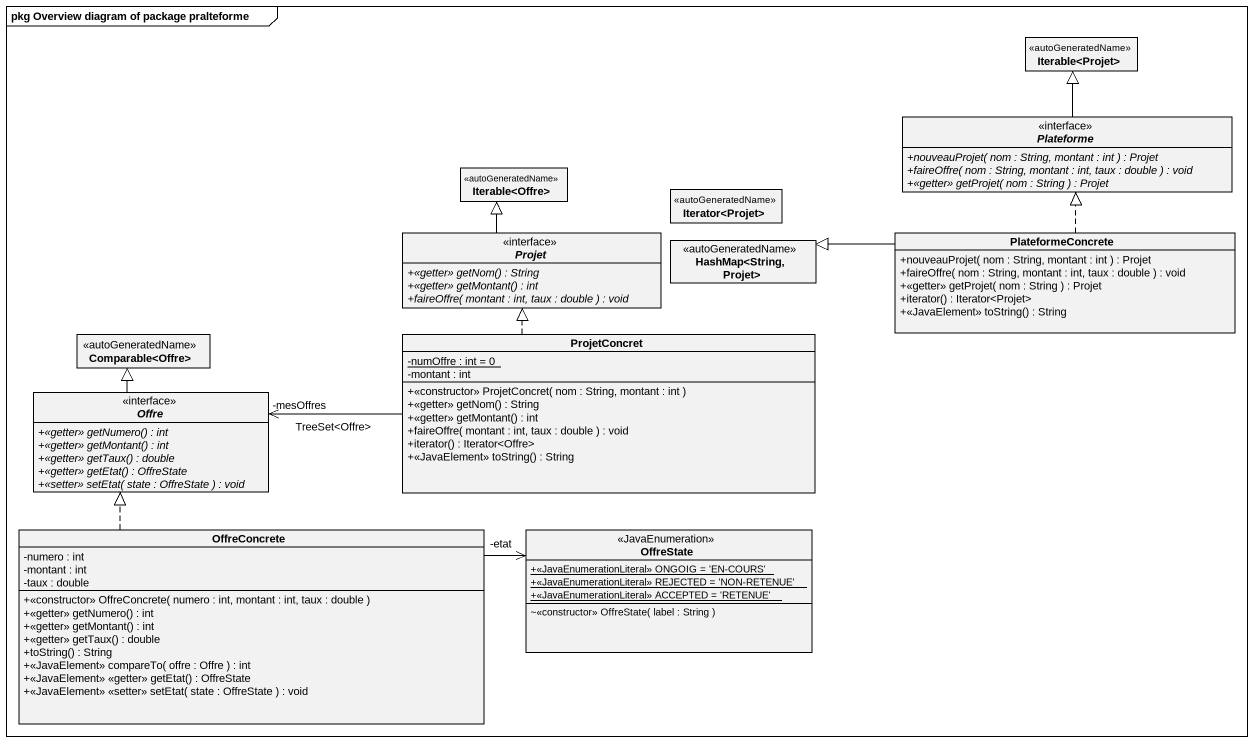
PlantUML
@startuml
mainframe pkg Overview diagram of package pralteforme
hide circle
hide empty members
skinparam classAttributeIconSize 0
interface "Iterable<Projet>" as Iterable_Projet <<autoGeneratedName>>
interface Plateforme {
  {abstract} +nouveauProjet( nom : String, montant : int ) : Projet
  {abstract} +faireOffre( nom : String, montant : int, taux : double ) : void
  {abstract} +<<getter>> getProjet( nom : String ) : Projet
}
interface "Iterable<Offre>" as Iterable_Offre <<autoGeneratedName>>
interface "Iterator<Projet>" as Iterator_Projet <<autoGeneratedName>>
interface Projet {
  {abstract} +<<getter>> getNom() : String
  {abstract} +<<getter>> getMontant() : int
  {abstract} +faireOffre( montant : int, taux : double ) : void
}
class "HashMap<String, Projet>" as HashMap_String_Projet <<autoGeneratedName>>
class PlateformeConcrete {
  +nouveauProjet( nom : String, montant : int ) : Projet
  +faireOffre( nom : String, montant : int, taux : double ) : void
  +<<getter>> getProjet( nom : String ) : Projet
  +iterator() : Iterator<Projet>
  +<<JavaElement>> toString() : String
}
interface "Comparable<Offre>" as Comparable_Offre <<autoGeneratedName>>
class ProjetConcret {
  {static} -numOffre : int = 0
  -montant : int
  +<<constructor>> ProjetConcret( nom : String, montant : int )
  +<<getter>> getNom() : String
  +<<getter>> getMontant() : int
  +faireOffre( montant : int, taux : double ) : void
  +iterator() : Iterator<Offre>
  +<<JavaElement>> toString() : String
}
interface Offre {
  {abstract} +<<getter>> getNumero() : int
  {abstract} +<<getter>> getMontant() : int
  {abstract} +<<getter>> getTaux() : double
  {abstract} +<<getter>> getEtat() : OffreState
  {abstract} +<<setter>> setEtat( state : OffreState ) : void
}
class OffreConcrete {
  -numero : int
  -montant : int
  -taux : double
  +<<constructor>> OffreConcrete( numero : int, montant : int, taux : double )
  +<<getter>> getNumero() : int
  +<<getter>> getMontant() : int
  +<<getter>> getTaux() : double
  +toString() : String
  +<<JavaElement>> compareTo( offre : Offre ) : int
  +<<JavaElement>> <<getter>> getEtat() : OffreState
  +<<JavaElement>> <<setter>> setEtat( state : OffreState ) : void
}
class OffreState <<JavaEnumeration>> {
  {static} +<<JavaEnumerationLiteral>> ONGOIG = 'EN-COURS'
  {static} +<<JavaEnumerationLiteral>> REJECTED = 'NON-RETENUE'
  {static} +<<JavaEnumerationLiteral>> ACCEPTED = 'RETENUE'
  ~<<constructor>> OffreState( label : String )
}
Plateforme -up-|> Iterable_Projet
Projet -up-|> Iterable_Offre
PlateformeConcrete .up.|> Plateforme
PlateformeConcrete -left-|> HashMap_String_Projet
ProjetConcret .up.|> Projet
Offre -up-|> Comparable_Offre
Offre "-mesOffres" <-right- ProjetConcret : TreeSet<Offre>
OffreConcrete .up.|> Offre
OffreState "-etat" <-left- OffreConcrete
@enduml
